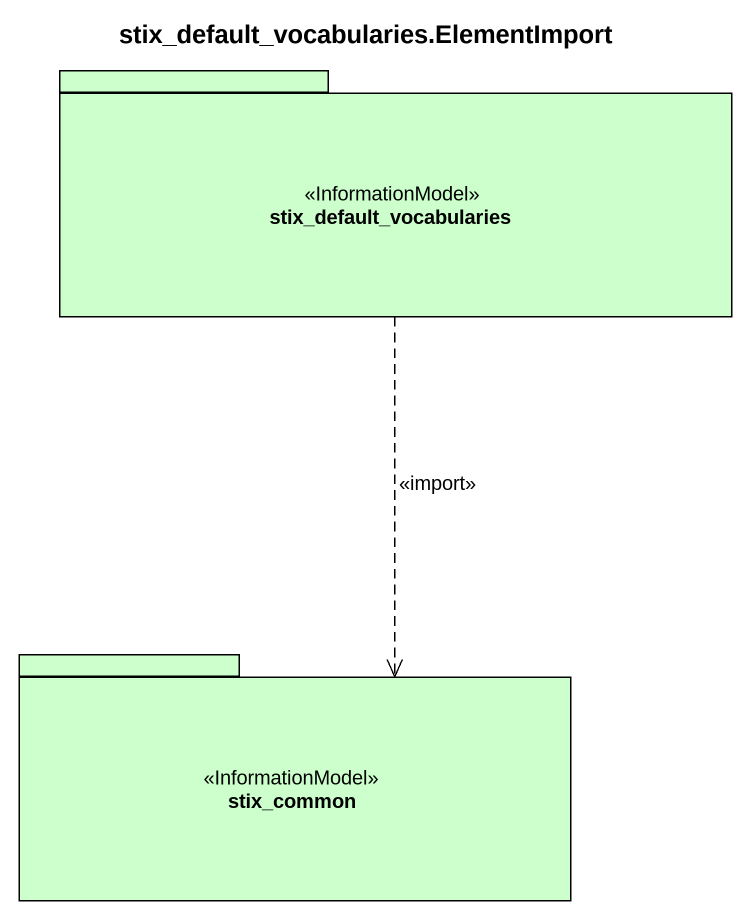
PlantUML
@startuml
title stix_default_vocabularies.ElementImport
package stix_default_vocabularies <<InformationModel>> #CCFFCC {
}
package stix_common <<InformationModel>> #CCFFCC {
}
stix_default_vocabularies ..> stix_common : <<import>>
@enduml
